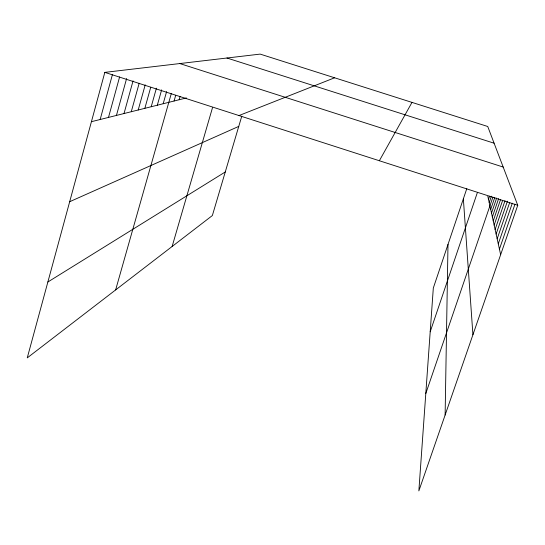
<?xml version="1.0" encoding="UTF-8"?>
<svg xmlns="http://www.w3.org/2000/svg" width="545" height="545" viewBox="0 0 545 545"><rect width="100%" height="100%" fill="white"/><g stroke="black" fill="none" stroke-linecap="round" stroke-linejoin="round"><path stroke-width="0.82" d="M445.122 415.031L447.997 244.433M466.793 188.645L433.316 288.026L418.853 490.895L517.75 205.295L487.734 126.488L260.156 54.105L104.824 72.376L27.25 357.881L212.359 215.547L241.769 116.214M100.164 119.505L112.413 74.645M108.496 117.42L119.607 76.913M116.439 115.438L126.604 78.541M124.022 113.537L133.048 80.898M131.27 111.725L139.173 83.276M138.205 109.995L145.208 84.87M144.841 108.332L150.727 87.309M151.21 106.738L156.422 88.167M157.314 105.212L161.633 89.877M163.18 103.741L166.6 91.635M115.635 289.92L171.328 93.447M174.073 101.016L175.681 95.348M179.141 99.749L180.068 96.499M172.131 246.483L212.489 107.726M430.196 331.782L477.236 192.957M488.49 199.388L489.58 196.207M489.192 202.57L491.358 196.214M425.788 393.538L492.898 197.154M490.698 209.403L494.758 197.528M491.508 213.088L496.659 198.039M492.353 216.924L498.6 198.693M493.232 220.929L500.589 199.484M494.151 225.112L502.626 200.431M495.112 229.486L505.004 200.717M496.12 234.057L507.443 201.159M497.169 238.846L509.739 202.386M498.273 243.867L512.314 203.196M499.431 249.133L514.984 204.164M379.354 160.748L411.993 102.399M47.871 281.99L225.262 171.968M69.678 201.711L238.751 126.399M238.976 115.56L334.616 77.792M91.424 121.692L186.383 97.936M226.952 58.015L494.097 143.199M179.802 63.561L503.185 167.049M104.824 72.376L517.75 205.295M487.823 196.329L500.651 254.672M463.359 198.836L472.924 334.746"/></g></svg>
